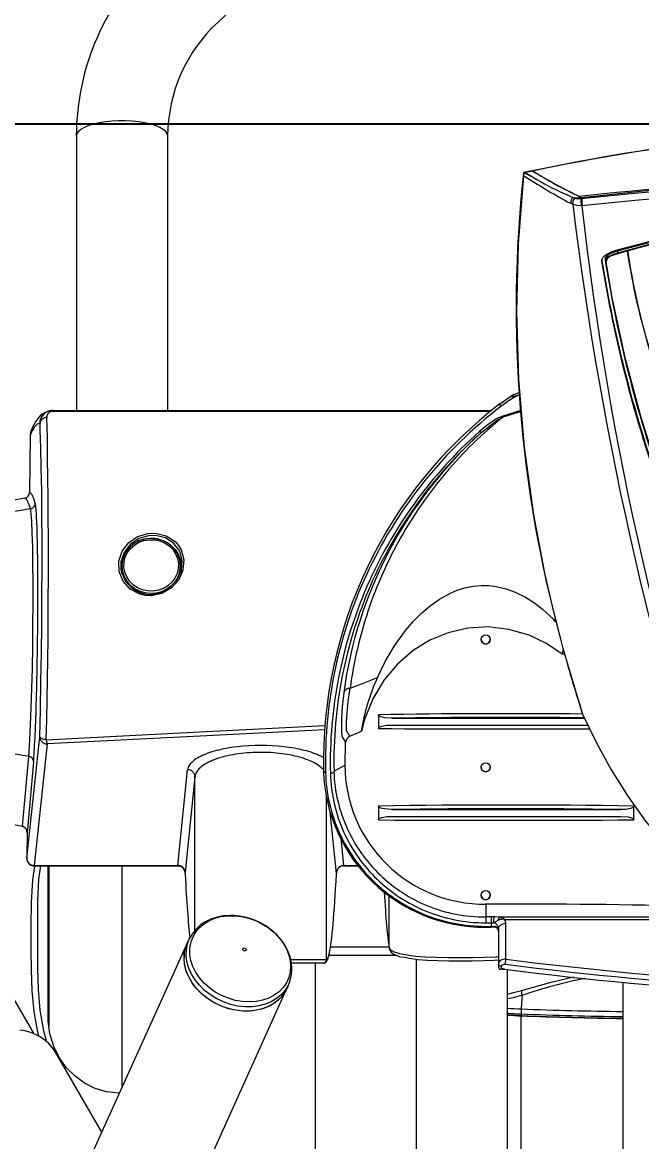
# Model space of a CAD drawing. Extents: x -32840 to 422982, y 280745 to 888746.
# Drawn here: x 82599.7 to 82811.5, y 817462.6 to 817845.4 of the extents above; entities that cross this region are included whole.
import ezdxf

# ---------------------------------------------------------------- set-up
doc = ezdxf.new("R2010")
doc.units = 0
doc.header["$LTSCALE"] = 1000
doc.header["$PDMODE"] = 3
doc.linetypes.add('HIDDEN', pattern=[0.375, 0.25, -0.125])
doc.linetypes.add('PHANTOM', pattern=[0.5, 0.25, -0.05, 0.05, -0.05, 0.05, -0.05])
doc.layers.get('Defpoints').update_dxf_attribs({"linetype": 'HIDDEN'})
doc.layers.add('a-dim', color=3, linetype='Continuous')
doc.layers.add('A-FUR', color=33, linetype='Continuous', plot=False, transparency=0.5)
doc.styles.add('ROMANS', font='romans.shx', dxfattribs={"width": 0.8})
doc.dimstyles.new('dim-1', dxfattribs={"dimscale": 100, "dimtxt": 2.25, "dimasz": 1, "dimexe": 1, "dimexo": 1, "dimgap": 0.5, "dimtad": 1, "dimdec": 0, "dimzin": 3, "dimdsep": 46, "dimtxsty": 'ROMANS', "dimblk": 'ARCHTICK', "dimcen": 0.0625, "dimdle": 1, "dimclrd": 256, "dimclre": 256, "dimclrt": 6, "dimadec": 0, "dimazin": 0, "dimtfac": 1, "dimtdec": 0, "dimtix": 1, "dimtmove": 1, "dimatfit": 3, "dimfxl": 1, "dimfrac": 2, "dimtolj": 1, "dimtzin": 3, "dimarcsym": 0})

# ---------------------------------------------------------------- blocks, each defined once
blk = doc.blocks.new('_ArchTick')
at = {"color": 0, "linetype": 'ByBlock', "const_width": 0.15}
blk.add_lwpolyline([(-0.5, -0.5), (0.5, 0.5)], dxfattribs=at)
blk = doc.blocks.new('*D1335')
at = {"layer": 'a-dim', "lineweight": -2, "transparency": 16777216}
for p, q in [((78777.89, 818187.94, 0), (78777.89, 817710.76, 0)), ((87577.89, 818187.94, 0), (87577.89, 817710.76, 0)), ((78677.89, 817810.76, 0), (87677.89, 817810.76, 0))]:
    blk.add_line(p, q, dxfattribs=at)
at = {"layer": 'Defpoints', "color": 0, "transparency": 16777216}
for p in [(78777.89, 818287.94, 0), (87577.89, 818287.94, 0), (87577.89, 817810.76, 0)]:
    blk.add_point(p, dxfattribs=at)
at = {"layer": 'a-dim', "lineweight": -2, "transparency": 16777216, "xscale": 100, "yscale": 100, "zscale": 100, "rotation": 180}
blk.add_blockref('_ArchTick', (78777.89, 817810.76, 0), dxfattribs=at)
at = {"layer": 'a-dim', "lineweight": -2, "transparency": 16777216, "xscale": 100, "yscale": 100, "zscale": 100}
blk.add_blockref('_ArchTick', (87577.89, 817810.76, 0), dxfattribs=at)
at = {"layer": 'a-dim', "color": 6, "transparency": 16777216, "insert": (83177.89, 817973.26, 0), "char_height": 225, "attachment_point": 5, "style": 'ROMANS'}
blk.add_mtext('\\A1;8800', dxfattribs=at)
blk = doc.blocks.new('REC-GYM-02A')
at = {"linetype": 'Continuous', "lineweight": 15}
for p, q in [((272.158, -916.39), (272.158, -923.287)), ((267.957, -923.022), (267.957, -918.799)), ((273.892, -919.966), (272.55, -922.94)), ((269.533, -920.319), (269.533, -923.197)), ((270.783, -923.336), (270.783, -920.319)), ((273.917, -923.558), (275.26, -920.583)), ((275.084, -920.972), (275.718, -922.065)), ((275.808, -924.618), (275.808, -922.423)), ((276.009, -922.317), (277.124, -924.241)), ((275.818, -922.537), (275.818, -924.618)), ((272.513, -923.034), (272.517, -923.022)), ((272.539, -922.965), (272.517, -923.022)), ((275.808, -922.997), (275.818, -922.996)), ((269.657, -923.277), (269.657, -923.241)), ((269.657, -923.757), (269.657, -923.277)), ((272.058, -923.287), (272.058, -923.287)), ((271.053, -923.391), (271.976, -923.391)), ((273.877, -923.636), (273.905, -923.581)), ((273.881, -923.629), (273.877, -923.636)), ((269.832, -923.778), (269.757, -923.778)), ((269.757, -923.778), (269.757, -923.778)), ((271.873, -924.5), (271.873, -924.503)), ((271.873, -924.503), (271.873, -924.511)), ((271.873, -924.503), (271.873, -924.503)), ((271.873, -924.511), (271.873, -924.511)), ((273.944, -924.503), (273.944, -924.5)), ((273.944, -924.518), (273.944, -924.503)), ((273.944, -924.503), (273.944, -924.503)), ((273.944, -924.518), (273.944, -924.518)), ((271.775, -924.618), (271.574, -924.618)), ((274.044, -924.617), (274.043, -924.617)), ((276.01, -924.618), (274.044, -924.618)), ((276.106, -925.067), (276.11, -924.721)), ((276.11, -924.721), (276.11, -924.721)), ((276.106, -925.067), (276.106, -925.067)), ((267.803, -925.245), (267.803, -925.436)), ((271.116, -925.294), (267.984, -925.294)), ((271.297, -925.436), (271.297, -925.245)), ((271.116, -925.387), (267.984, -925.387)), ((271.756, -925.995), (271.748, -926.305)), ((271.689, -926.39), (271.532, -926.458)), ((271.116, -926.543), (268.434, -926.544)), ((271.297, -926.685), (271.297, -926.495)), ((271.116, -926.637), (268.479, -926.637)), ((268.505, -926.691), (268.502, -926.683)), ((268.785, -927.515), (268.756, -927.524)), ((268.785, -927.515), (268.769, -927.574)), ((268.899, -927.987), (268.875, -927.993)), ((274.01, -928.709), (274.01, -928.72)), ((274.806, -928.72), (274.806, -928.709)), ((276.065, -930.507), (276.071, -929.727)), ((276.071, -929.727), (276.071, -929.727)), ((276.065, -930.507), (276.065, -930.507)), ((275.753, -930.848), (269.746, -930.848)), ((274.181, -930.848), (274.181, -934.607)), ((275.431, -934.607), (275.431, -930.848)), ((275.753, -930.848), (275.752, -930.848)), ((269.376, -931.062), (269.362, -931.066)), ((269.447, -931.066), (269.372, -931.094)), ((268.028, -933.033), (268.028, -933.003)), ((268.197, -932.926), (268.197, -932.896)), ((268.715, -933.798), (268.642, -933.768)), ((269.187, -934.126), (269.158, -934.11)), ((273.498, -936.159), (269.723, -939.728))]:
    blk.add_line(p, q, dxfattribs=at)
at = {"linetype": 'PHANTOM', "lineweight": 0}
for p, q in [((269.35, -922.564), (269.35, -919.002)), ((274.808, -924.618), (274.808, -921.582)), ((269.347, -922.66), (269.348, -922.59)), ((275.808, -922.987), (275.818, -922.987)), ((269.616, -923.206), (269.616, -923.241)), ((275.808, -923.157), (275.818, -923.157)), ((275.818, -923.228), (275.808, -923.228)), ((269.557, -923.34), (269.557, -923.827)), ((272.008, -923.337), (272.008, -925.569)), ((272.008, -923.337), (272.008, -923.337)), ((271.153, -923.5), (271.153, -924.213)), ((271.954, -923.509), (271.154, -923.509)), ((269.723, -923.839), (269.66, -923.874)), ((269.757, -923.838), (269.757, -923.789)), ((269.832, -923.789), (269.757, -923.789)), ((269.832, -923.838), (269.757, -923.838)), ((273.809, -923.733), (273.809, -925.837)), ((269.573, -923.884), (266.087, -923.885)), ((266.087, -923.915), (269.635, -923.915)), ((269.635, -923.915), (269.706, -923.917)), ((269.757, -923.917), (269.832, -923.917)), ((269.832, -924.093), (269.832, -923.917)), ((271.873, -924.503), (271.873, -924.511)), ((271.873, -924.511), (271.959, -925.352)), ((273.809, -925.837), (273.942, -924.526)), ((273.944, -924.518), (273.944, -924.503)), ((271.775, -924.621), (271.576, -924.621)), ((271.775, -924.618), (271.775, -924.621)), ((271.812, -924.991), (271.775, -924.621)), ((274.042, -924.621), (273.909, -925.932)), ((276.01, -924.621), (274.042, -924.621)), ((275.832, -926.285), (276.01, -924.621)), ((276.11, -924.721), (275.932, -926.381)), ((276.01, -924.618), (276.01, -924.621)), ((276.106, -925.067), (276.11, -924.721)), ((276.017, -926.041), (276.106, -925.067)), ((276.17, -925.16), (276.083, -926.115)), ((276.809, -925.282), (276.17, -925.16)), ((271.756, -925.995), (271.906, -925.911)), ((276.083, -926.115), (276.724, -926.219)), ((276.06, -929.503), (276.704, -929.39)), ((276.065, -930.507), (276.071, -929.727)), ((275.928, -930.67), (275.933, -930.67)), ((269.591, -930.761), (269.349, -930.833)), ((269.35, -930.846), (269.596, -930.772)), ((268.518, -933.743), (268.518, -933.757)), ((268.642, -933.764), (268.642, -933.768))]:
    blk.add_line(p, q, dxfattribs=at)
at = {"linetype": 'Continuous', "lineweight": 15, "flags": 128}
for points in [[(274.844, -921.504), (275.021, -921.523), (275.174, -921.57), (275.318, -921.642), (275.45, -921.738), (275.565, -921.853), (275.666, -921.993), (275.742, -922.146), (275.794, -922.316), (275.817, -922.491), (275.818, -922.537)], [(272.539, -922.965), (272.568, -922.905), (272.613, -922.837), (272.67, -922.778), (272.738, -922.727), (272.815, -922.686), (272.899, -922.655), (272.99, -922.636), (273.086, -922.628), (273.184, -922.631), (273.283, -922.646), (273.381, -922.672), (273.476, -922.709), (273.567, -922.756), (273.652, -922.812), (273.729, -922.876), (273.796, -922.948), (273.853, -923.025), (273.899, -923.106), (273.932, -923.189), (273.952, -923.274), (273.959, -923.358)], [(272.539, -922.965), (272.556, -922.928), (272.597, -922.858), (272.651, -922.796), (272.715, -922.742), (272.789, -922.698), (272.871, -922.664), (272.961, -922.641), (273.055, -922.629), (273.152, -922.629), (273.251, -922.64), (273.35, -922.662), (273.446, -922.696), (273.539, -922.74), (273.625, -922.793), (273.705, -922.855), (273.776, -922.924), (273.836, -922.999), (273.886, -923.079), (273.923, -923.162), (273.947, -923.247), (273.958, -923.332), (273.956, -923.415), (273.94, -923.495), (273.911, -923.57), (273.905, -923.581)], [(272.514, -923.035), (272.507, -923.052), (272.489, -923.129), (272.483, -923.209), (272.489, -923.29), (272.507, -923.372), (272.537, -923.452), (272.578, -923.531), (272.629, -923.605), (272.691, -923.675), (272.761, -923.738), (272.838, -923.794), (272.922, -923.842), (273.011, -923.881), (273.103, -923.911), (273.197, -923.93), (273.273, -923.938)], [(269.574, -923.202), (269.573, -923.2), (269.573, -923.199), (269.573, -923.198), (269.573, -923.197), (269.573, -923.197)], [(269.657, -923.326), (269.717, -923.322), (269.861, -923.316), (270.018, -923.312), (270.174, -923.312), (270.334, -923.313), (270.484, -923.317), (270.63, -923.323), (270.759, -923.333), (270.874, -923.347), (270.967, -923.366), (270.97, -923.367)], [(271.151, -923.49), (271.143, -923.465), (271.125, -923.437), (271.097, -923.414), (271.058, -923.393), (271.004, -923.374), (270.985, -923.369)], [(272.057, -923.287), (272.033, -923.292), (272.015, -923.304), (272.004, -923.318), (271.993, -923.337), (271.98, -923.373), (271.969, -923.419), (271.969, -923.421)], [(272.058, -923.287), (272.069, -923.287), (272.093, -923.287), (272.131, -923.287), (272.182, -923.287), (272.244, -923.287), (272.318, -923.287), (272.401, -923.287), (272.489, -923.287)], [(273.273, -923.938), (273.325, -923.939), (273.417, -923.933), (273.506, -923.916), (273.59, -923.888), (273.668, -923.851), (273.737, -923.803), (273.798, -923.748), (273.848, -923.684), (273.88, -923.628)], [(275.808, -923.693), (275.817, -923.625), (275.818, -923.579)], [(275.808, -923.746), (275.811, -923.731), (275.818, -923.612)], [(269.694, -923.777), (269.698, -923.778), (269.701, -923.782), (269.703, -923.788), (269.703, -923.789), (269.703, -923.79)], [(275.818, -923.976), (275.809, -924.009), (275.808, -924.011)], [(268.502, -926.683), (268.316, -926.302), (268.114, -925.93), (267.889, -925.57), (267.644, -925.229), (267.378, -924.91), (267.087, -924.615), (266.771, -924.345), (266.434, -924.108)], [(274.024, -924.616), (273.994, -924.605), (273.967, -924.583), (273.961, -924.571)], [(274.046, -924.618), (274.041, -924.618), (274.024, -924.616)], [(274.043, -924.618), (274.042, -924.62), (274.042, -924.621)], [(267.984, -925.294), (267.884, -925.286), (267.855, -925.28), (267.836, -925.274), (267.817, -925.264), (267.81, -925.259), (267.804, -925.252), (267.803, -925.247), (267.803, -925.245)], [(271.297, -925.245), (271.296, -925.251), (271.293, -925.256), (271.284, -925.264), (271.251, -925.278), (271.184, -925.291), (271.116, -925.294)], [(267.803, -925.436), (267.804, -925.43), (267.808, -925.425), (267.817, -925.417), (267.85, -925.403), (267.916, -925.39), (267.984, -925.387)], [(271.116, -925.387), (271.216, -925.395), (271.245, -925.401), (271.264, -925.407), (271.284, -925.417), (271.291, -925.422), (271.296, -925.429), (271.297, -925.434), (271.297, -925.436)], [(268.785, -927.515), (269, -927.66), (269.235, -927.772), (269.513, -927.853), (269.8, -927.886), (270.076, -927.869), (270.344, -927.807), (270.595, -927.704), (270.826, -927.563), (271.039, -927.378), (271.221, -927.162), (271.376, -926.902), (271.489, -926.62), (271.532, -926.458)], [(271.297, -926.495), (271.296, -926.5), (271.293, -926.506), (271.284, -926.514), (271.251, -926.528), (271.184, -926.54), (271.116, -926.543)], [(271.116, -926.637), (271.216, -926.644), (271.245, -926.651), (271.264, -926.657), (271.284, -926.666), (271.291, -926.672), (271.296, -926.679), (271.297, -926.684), (271.297, -926.685)], [(271.684, -927.047), (271.539, -927.105), (271.311, -927.194)], [(271.311, -927.194), (271.206, -927.411), (271.079, -927.627), (270.927, -927.838), (270.823, -927.96), (270.705, -928.079), (270.593, -928.176), (270.465, -928.266), (270.32, -928.346), (270.221, -928.388), (270.116, -928.421), (270.003, -928.443), (269.888, -928.454), (269.787, -928.452), (269.689, -928.441), (269.552, -928.409), (269.427, -928.364), (269.289, -928.295), (269.165, -928.217), (269.054, -928.131), (268.899, -927.987)], [(268.865, -927.951), (268.871, -927.958), (268.899, -927.987)], [(274.405, -928.332), (274.268, -928.361), (274.142, -928.435), (274.049, -928.54), (273.995, -928.663), (273.983, -928.794), (274.017, -928.922), (274.096, -929.03), (274.211, -929.105), (274.348, -929.137), (274.443, -929.135), (274.579, -929.095), (274.695, -929.016), (274.779, -928.907), (274.821, -928.778), (274.816, -928.643), (274.765, -928.518), (274.674, -928.417), (274.552, -928.352), (274.479, -928.336), (274.405, -928.332)], [(274.807, -928.609), (274.819, -928.673), (274.819, -928.745), (274.805, -928.815), (274.778, -928.882), (274.738, -928.944), (274.686, -928.997), (274.626, -929.04), (274.557, -929.072), (274.484, -929.092), (274.408, -929.099), (274.333, -929.092), (274.259, -929.072), (274.191, -929.04), (274.13, -928.997), (274.079, -928.944), (274.039, -928.882), (274.012, -928.815), (273.998, -928.745), (273.998, -928.673), (274.009, -928.609)], [(267.328, -933.179), (267.752, -933.069), (267.997, -933), (268.082, -932.975), (268.133, -932.954), (268.165, -932.926), (268.182, -932.891), (268.182, -932.848), (268.175, -932.804), (268.104, -932.393), (267.928, -931.573), (267.707, -930.756), (267.53, -930.193)], [(276.136, -929.649), (276.235, -929.632), (276.629, -929.562), (276.779, -929.535)], [(275.753, -930.848), (275.804, -930.843), (275.851, -930.827), (275.892, -930.804), (275.927, -930.775), (275.96, -930.739), (275.992, -930.693), (276.027, -930.629), (276.051, -930.573)], [(276.049, -930.572), (276.06, -930.545), (276.065, -930.507)], [(269.447, -931.066), (269.464, -931.058), (269.474, -931.052), (269.478, -931.049), (269.481, -931.046), (269.482, -931.044), (269.482, -931.043), (269.481, -931.042), (269.479, -931.041), (269.474, -931.04), (269.455, -931.041), (269.376, -931.062)], [(269.638, -930.939), (269.494, -931.039), (269.447, -931.066)], [(262.659, -933.725), (263.353, -933.714), (264.047, -933.68), (264.734, -933.624), (265.418, -933.544), (266.083, -933.444), (266.739, -933.321), (267.391, -933.173), (268.028, -933.003)], [(268.028, -933.033), (267.391, -933.203), (266.738, -933.35), (266.075, -933.475), (265.4, -933.576), (264.726, -933.654), (264.046, -933.71), (263.353, -933.743), (262.659, -933.755)], [(268.028, -933.003), (268.095, -932.98), (268.162, -932.946), (268.183, -932.927), (268.196, -932.904), (268.196, -932.891)], [(268.196, -932.926), (268.194, -932.94), (268.179, -932.961), (268.137, -932.991), (268.028, -933.033)], [(268.049, -933.037), (268.119, -933.013), (268.2, -932.971), (268.231, -932.942), (268.245, -932.912), (268.246, -932.89)], [(262.658, -933.762), (263.354, -933.75), (264.05, -933.716), (264.739, -933.66), (265.425, -933.58), (266.094, -933.479), (266.754, -933.356), (267.409, -933.208), (268.049, -933.037)], [(268.642, -933.768), (268.584, -933.756), (268.518, -933.757)], [(269.291, -934.103), (269.215, -934.06), (269.13, -934.01)], [(269.202, -934.126), (269.248, -934.117), (269.311, -934.103)], [(269.31, -934.104), (269.299, -934.106), (269.291, -934.103)], [(269.311, -934.102), (269.311, -934.103), (269.31, -934.104)], [(269.312, -934.058), (269.315, -934.08), (269.311, -934.102)], [(269.202, -934.126), (269.197, -934.128), (269.187, -934.126)]]:
    blk.add_lwpolyline(points, dxfattribs=at)
at = {"linetype": 'PHANTOM', "lineweight": 0, "flags": 128}
for points in [[(275.924, -924.618), (275.948, -924.439), (275.964, -924.13), (275.965, -923.813), (275.964, -923.489), (275.963, -923.21), (275.955, -922.927), (275.93, -922.643), (275.883, -922.361), (275.84, -922.213)], [(275.941, -922.277), (275.959, -922.339), (276.01, -922.622), (276.037, -922.908), (276.047, -923.192), (276.049, -923.473), (276.05, -923.797), (276.047, -924.116), (276.029, -924.427), (276.002, -924.612)], [(269.348, -922.59), (269.348, -922.585), (269.347, -922.58), (269.347, -922.576), (269.346, -922.572), (269.345, -922.57), (269.343, -922.568), (269.342, -922.567), (269.341, -922.567)], [(273.267, -923.935), (273.171, -923.924), (273.075, -923.901), (272.982, -923.868), (272.892, -923.825), (272.809, -923.772), (272.732, -923.711), (272.665, -923.643), (272.608, -923.569), (272.562, -923.491), (272.528, -923.409), (272.508, -923.327), (272.5, -923.245), (272.506, -923.165), (272.525, -923.088), (272.558, -923.017), (272.602, -922.951), (272.658, -922.894), (272.725, -922.845), (272.8, -922.806), (272.883, -922.777), (272.972, -922.76), (273.065, -922.754), (273.161, -922.759), (273.257, -922.776), (273.352, -922.804), (273.444, -922.842), (273.531, -922.89), (273.611, -922.947), (273.683, -923.012), (273.745, -923.083), (273.797, -923.159), (273.837, -923.239), (273.864, -923.321), (273.878, -923.404), (273.879, -923.485), (273.866, -923.563), (273.84, -923.638), (273.802, -923.706), (273.751, -923.768), (273.69, -923.821), (273.619, -923.865), (273.539, -923.899), (273.453, -923.922), (273.362, -923.934), (273.267, -923.935)], [(272.517, -923.022), (272.534, -922.985), (272.575, -922.916), (272.628, -922.854), (272.692, -922.801), (272.766, -922.756), (272.848, -922.723), (272.937, -922.7), (273.03, -922.688), (273.127, -922.687), (273.226, -922.699), (273.324, -922.721), (273.42, -922.755), (273.512, -922.798), (273.598, -922.851), (273.677, -922.913), (273.748, -922.982), (273.808, -923.056), (273.857, -923.136), (273.894, -923.219), (273.919, -923.303), (273.93, -923.387), (273.927, -923.47), (273.911, -923.55), (273.883, -923.625), (273.881, -923.629)], [(269.342, -922.913), (268.938, -923.027), (268.632, -923.096)], [(269.334, -922.845), (269.457, -922.812), (269.533, -922.796)], [(269.533, -922.863), (269.451, -922.882), (269.342, -922.913)], [(269.557, -923.34), (269.581, -923.339), (269.611, -923.332), (269.636, -923.318), (269.652, -923.299), (269.657, -923.277)], [(269.616, -923.241), (269.613, -923.252), (269.605, -923.261), (269.593, -923.268), (269.578, -923.27), (269.566, -923.27)], [(269.616, -923.241), (269.624, -923.243), (269.632, -923.246), (269.639, -923.249), (269.645, -923.254), (269.65, -923.259), (269.654, -923.264), (269.656, -923.27), (269.657, -923.277)], [(271.153, -923.5), (271.133, -923.468), (271.085, -923.439), (271.012, -923.416), (270.912, -923.397), (270.794, -923.383), (270.655, -923.373), (270.506, -923.367), (270.343, -923.363), (270.179, -923.361), (270.01, -923.362), (269.85, -923.365), (269.694, -923.372), (269.657, -923.374)], [(272.498, -923.337), (272.467, -923.337), (272.371, -923.337), (272.283, -923.337), (272.205, -923.337), (272.139, -923.337), (272.086, -923.337), (272.045, -923.337), (272.019, -923.337), (272.008, -923.337)], [(273.135, -923.493), (273.126, -923.491), (273.117, -923.486), (273.111, -923.479), (273.108, -923.471), (273.109, -923.464), (273.113, -923.457), (273.121, -923.453), (273.13, -923.452), (273.139, -923.454), (273.147, -923.459), (273.153, -923.466), (273.156, -923.474), (273.156, -923.482), (273.151, -923.488), (273.144, -923.492), (273.135, -923.493)], [(269.557, -923.827), (269.577, -923.825), (269.595, -923.821), (269.613, -923.815), (269.628, -923.806), (269.64, -923.796), (269.65, -923.784), (269.655, -923.771), (269.657, -923.757)], [(269.706, -923.917), (269.711, -923.915), (269.716, -923.909), (269.72, -923.9), (269.723, -923.89), (269.725, -923.877), (269.726, -923.864), (269.725, -923.851), (269.723, -923.839)], [(269.757, -923.917), (269.757, -923.915), (269.757, -923.909), (269.757, -923.9), (269.757, -923.889), (269.757, -923.876), (269.757, -923.863), (269.757, -923.85), (269.757, -923.838)], [(269.832, -923.917), (269.832, -923.915), (269.832, -923.909), (269.832, -923.9), (269.832, -923.889), (269.832, -923.876), (269.832, -923.863), (269.832, -923.85), (269.832, -923.838)], [(269.66, -923.874), (269.659, -923.882), (269.657, -923.889), (269.654, -923.896), (269.651, -923.902), (269.647, -923.907), (269.643, -923.911), (269.639, -923.914), (269.635, -923.915)], [(274.024, -924.616), (274.023, -924.616), (274.023, -924.619)], [(276.171, -925.156), (276.171, -925.157), (276.17, -925.16)], [(271.906, -925.911), (271.907, -925.905), (271.91, -925.9), (271.914, -925.895), (271.921, -925.891), (271.928, -925.887), (271.937, -925.884), (271.946, -925.882), (271.956, -925.882)], [(272.047, -925.911), (272.046, -925.908), (272.045, -925.905), (272.043, -925.902), (272.04, -925.9), (272.036, -925.898), (272.031, -925.897), (272.027, -925.896), (272.022, -925.896)], [(276.083, -926.115), (276.078, -926.183), (276.067, -926.344), (276.057, -926.544), (276.048, -926.779), (276.04, -927.042), (276.033, -927.324), (276.028, -927.618), (276.025, -927.916), (276.023, -928.209), (276.023, -928.488), (276.025, -928.747), (276.029, -928.977), (276.035, -929.173), (276.042, -929.327), (276.05, -929.438), (276.055, -929.477), (276.06, -929.503)], [(272.034, -926.476), (273.645, -926.397), (275.832, -926.285)], [(271.773, -926.983), (271.794, -926.793), (271.804, -926.634), (271.806, -926.511), (271.804, -926.444), (271.799, -926.399), (271.796, -926.385), (271.794, -926.38), (271.793, -926.378), (271.793, -926.377), (271.793, -926.376), (271.792, -926.376), (271.792, -926.375), (271.79, -926.372), (271.782, -926.36), (271.748, -926.305)], [(275.843, -926.343), (273.657, -926.456), (272.028, -926.537)], [(275.843, -926.343), (275.861, -926.344), (275.877, -926.347), (275.892, -926.351), (275.905, -926.356), (275.916, -926.362), (275.924, -926.368), (275.929, -926.374), (275.932, -926.381)], [(275.932, -926.381), (275.923, -926.753), (275.916, -927.138), (275.91, -927.53), (275.906, -927.923), (275.903, -928.316), (275.901, -928.699), (275.901, -929.069), (275.903, -929.422), (275.906, -929.753), (275.911, -930.059), (275.917, -930.336), (275.925, -930.579), (275.928, -930.67)], [(271.735, -926.46), (271.735, -926.46), (271.735, -926.46), (271.735, -926.46), (271.735, -926.46), (271.735, -926.461), (271.735, -926.464), (271.736, -926.469), (271.737, -926.484), (271.737, -926.528), (271.735, -926.593), (271.727, -926.712), (271.711, -926.864), (271.684, -927.047)], [(268.502, -926.683), (268.774, -927.59), (268.998, -928.502), (269.174, -929.42), (269.301, -930.344), (269.379, -931.271), (269.407, -932.2), (269.385, -933.129), (269.312, -934.058)], [(274.408, -928.312), (274.414, -928.312), (274.49, -928.316), (274.564, -928.334), (274.694, -928.403), (274.79, -928.511), (274.844, -928.644), (274.849, -928.788), (274.805, -928.925), (274.716, -929.042), (274.593, -929.125), (274.448, -929.167), (274.348, -929.17), (274.203, -929.134), (274.081, -929.054), (274.034, -929), (273.997, -928.939), (273.961, -928.803), (273.974, -928.663), (274.031, -928.532), (274.13, -928.42), (274.263, -928.342), (274.408, -928.312)], [(274.01, -928.72), (274.011, -928.693), (274.024, -928.623), (274.05, -928.556), (274.09, -928.495), (274.141, -928.442), (274.201, -928.399), (274.269, -928.368), (274.342, -928.349), (274.418, -928.344), (274.493, -928.352), (274.565, -928.374), (274.631, -928.408), (274.69, -928.454), (274.738, -928.509), (274.774, -928.572), (274.797, -928.64), (274.806, -928.711), (274.806, -928.72)], [(274.435, -929.08), (274.362, -929.078), (274.291, -929.063), (274.224, -929.035), (274.164, -928.995), (274.114, -928.945), (274.075, -928.886), (274.048, -928.822), (274.036, -928.754), (274.038, -928.684), (274.054, -928.617), (274.084, -928.554), (274.126, -928.497), (274.179, -928.45), (274.241, -928.413), (274.309, -928.388), (274.382, -928.376), (274.455, -928.378), (274.526, -928.393), (274.593, -928.421), (274.653, -928.461), (274.703, -928.512), (274.742, -928.57), (274.768, -928.635), (274.781, -928.703), (274.779, -928.772), (274.763, -928.84), (274.733, -928.903), (274.691, -928.959), (274.637, -929.007), (274.576, -929.044), (274.507, -929.069), (274.435, -929.08)], [(276.06, -929.503), (276.065, -929.52), (276.085, -929.579), (276.111, -929.627), (276.136, -929.649)], [(269.884, -930.551), (269.691, -930.704), (269.591, -930.761)], [(269.596, -930.772), (269.655, -930.748), (269.71, -930.717), (269.817, -930.642), (269.917, -930.56)], [(269.884, -930.551), (269.887, -930.55), (269.89, -930.549), (269.894, -930.549), (269.898, -930.55), (269.902, -930.551), (269.907, -930.553), (269.912, -930.556), (269.917, -930.56)], [(275.752, -930.848), (274.064, -930.848), (272.375, -930.848), (270.682, -930.848), (269.746, -930.848)], [(269.765, -930.832), (270.545, -930.833), (271.851, -930.833), (273.155, -930.834), (275.76, -930.835)], [(275.76, -930.835), (275.759, -930.838), (275.758, -930.84), (275.757, -930.843), (275.756, -930.845), (275.755, -930.846), (275.754, -930.847), (275.753, -930.848), (275.752, -930.848)], [(269.376, -931.062), (269.483, -931.002), (269.623, -930.904)], [(269.638, -930.939), (269.64, -930.937), (269.64, -930.933), (269.64, -930.929), (269.638, -930.924), (269.635, -930.919), (269.632, -930.913), (269.628, -930.908), (269.623, -930.904)], [(268.508, -933.649), (268.511, -933.649), (268.515, -933.649)], [(268.515, -933.649), (268.583, -933.652), (268.641, -933.672)], [(268.518, -933.743), (268.522, -933.743), (268.526, -933.743)], [(268.526, -933.743), (268.573, -933.742), (268.614, -933.753)], [(268.614, -933.753), (268.628, -933.758), (268.642, -933.764)], [(268.641, -933.672), (268.653, -933.678), (268.665, -933.684)], [(268.642, -933.764), (268.679, -933.781), (268.715, -933.798)], [(269.13, -934.01), (269.228, -934.06), (269.311, -934.102)], [(269.187, -934.126), (269.239, -934.115), (269.291, -934.103)], [(269.312, -934.058), (269.293, -934.048), (269.273, -934.037)], [(274.181, -934.607), (274.188, -934.637), (274.209, -934.667), (274.243, -934.695), (274.289, -934.722), (274.348, -934.746), (274.416, -934.766), (274.493, -934.783), (274.578, -934.797), (274.667, -934.806), (274.759, -934.81), (274.853, -934.81), (274.945, -934.806), (275.034, -934.797), (275.118, -934.783), (275.196, -934.766), (275.264, -934.746), (275.322, -934.722), (275.369, -934.695), (275.403, -934.667), (275.424, -934.637), (275.431, -934.607)]]:
    blk.add_lwpolyline(points, dxfattribs=at)
at = {"linetype": 'Continuous', "lineweight": 15}
for centre in [(269.832, -924.216), (269.832, -925.965), (269.832, -927.715)]:
    blk.add_circle(centre, 0.0625, dxfattribs=at)
for centre, radius, start, end in [((276.257, -921.737), 0.633, 211.2823, 265.3561), ((267.399, -972.152), 49.626, 87.7461, 89.3563), ((267.409, -971.566), 49.037, 87.7415, 89.36), ((269.182, -926.776), 4.212, 85.2036, 87.835), ((269.171, -927.192), 4.631, 85.5062, 87.7825), ((262.662, -978.183), 55.414, 82.8351, 97.1749), ((262.662, -978.163), 55.394, 82.8351, 97.1749), ((267.399, -972.215), 49.594, 87.7482, 89.3558), ((269.174, -927.143), 4.487, 85.399, 87.7903), ((269.635, -922.802), 0.4, 261.0478, 268.9665), ((269.643, -923.289), 0.0873, 97.0239, 108.3317), ((269.611, -923.251), 0.0546, 63.7976, 64.9313), ((269.613, -923.24), 0.0445, 359.536, 58.1594), ((273.484, -923.362), 0.475, 332.5183, 0.4667), ((269.721, -923.717), 0.0655, 186.4477, 251.9162), ((269.848, -925.982), 2.204, 1.8574, 90.4017), ((269.85, -926.001), 1.908, 0.1932, 90.5381), ((269.832, -924.218), 0.0622, 359.3665, 180.084), ((271.771, -924.516), 0.102, 274.9452, 2.8614), ((271.923, -924.503), 0.05, 176.9993, 180), ((273.894, -924.503), 0.05, 0, 3.0007), ((274.04, -924.518), 0.0969, 179.7759, 213.4093), ((276.009, -924.718), 0.101, 358.1971, 85.927), ((276.193, -925.072), 0.0877, 177.0731, 253.9428), ((265.895, -926.053), 6.155, 307.4561, 1.3232), ((269.832, -925.968), 0.0622, 359.3665, 180.084), ((271.65, -926.3), 0.0978, 293.5159, 357.0411), ((268.787, -926.031), 2.78, 335.2556, 351.1509), ((252.752, -931.911), 16.594, 15.1737, 18.3117), ((269.832, -927.717), 0.0622, 359.3665, 180.084), ((252.301, -932.246), 17.114, 353.828, 15.3311), ((274.419, -928.721), 0.39, 1.8463, 97.6185), ((274.371, -928.709), 0.361, 147.2502, 179.8973), ((274.396, -928.709), 0.389, 181.6623, 276.023), ((274.422, -928.709), 0.387, 272.1535, 358.3516), ((276.15, -929.727), 0.0795, 100.0387, 179.8092), ((250.981, -935.646), 17.434, 9.0904, 19.9718), ((250.997, -935.649), 17.469, 9.0886, 19.9695), ((250.995, -935.679), 17.47, 9.0889, 19.969), ((258.297, -934.472), 9.702, 8.4924, 25.1017), ((258.285, -934.484), 9.72, 8.6109, 25.0494), ((275.753, -930.673), 0.175, 269.6467, 0.949), ((262.663, -882.158), 51.931, 270.4358, 276.4759), ((262.802, -880.917), 53.172, 270.2764, 276.2127), ((268.536, -933.807), 0.0319, 68.73, 97.6307), ((266.095, -939.023), 5.79, 58.0536, 64.9654), ((266.158, -938.918), 5.67, 57.7133, 65.035), ((267.317, -937.043), 3.534, 59.1348, 66.685), ((263.324, -906.353), 28.387, 276.6528, 281.931), ((272.046, -934.591), 2.137, 312.7903, 359.5581), ((272.046, -934.591), 3.387, 313.0161, 359.7254)]:
    blk.add_arc(centre, radius, start, end, dxfattribs=at)
at = {"linetype": 'PHANTOM', "lineweight": 0}
for centre, radius, start, end in [((267.399, -972.172), 49.62, 87.7482, 89.3561), ((269.174, -927.087), 4.501, 85.4219, 87.7922), ((264.951, -922.456), 4.4, 354.933, 357.3468), ((262.662, -978.253), 55.415, 82.8432, 97.1668), ((262.662, -978.254), 55.346, 82.8432, 97.1668), ((267.071, -916.148), 7.069, 281.4063, 288.676), ((269.143, -922.904), 0.2, 357.5265, 17.2942), ((269.659, -922.522), 0.686, 262.801, 266.3128), ((269.2, -923.26), 0.366, 347.4212, 358.5167), ((272.058, -923.337), 0.05, 90.7872, 180.0223), ((272.058, -923.337), 0.05, 90.7435, 180.0205), ((255.434, -923.787), 14.323, 359.9953, 0.0364), ((255.509, -923.787), 14.323, 359.9953, 0.0364), ((269.6, -923.736), 0.15, 259.6565, 293.8777), ((269.656, -923.798), 0.12, 225.9399, 256.6585), ((269.849, -925.979), 2.061, 1.8763, 90.4617), ((225.084, -938.585), 43.713, 6.4841, 19.3818), ((222.423, -939.288), 46.558, 6.9282, 19.0289), ((274.039, -924.522), 0.0977, 182.2076, 260.4632), ((274.049, -924.517), 0.105, 211.4428, 255.8346), ((265.89, -926.05), 6.018, 311.5794, 1.3204), ((273.907, -925.832), 0.0991, 182.6402, 270.9426), ((276.094, -926.038), 0.0774, 182.3914, 262.0899), ((275.625, -926.356), 0.219, 3.5358, 18.8603), ((275.833, -926.384), 0.0991, 1.9824, 90.9254), ((268.621, -928.424), 3.681, 32.2487, 33.546), ((375.156, -928.771), 99.342, 178.59941, 181.14347), ((265.985, -926.279), 5.753, 308.8141, 352.329), ((265.99, -926.203), 5.837, 311.8481, 352.318), ((271.689, -926.958), 0.0895, 266.5251, 343.2446), ((276.074, -929.581), 0.08, 100.0026, 178.9448), ((275.753, -930.668), 0.18, 270.6962, 359.367), ((275.836, -930.659), 0.0945, 270.5183, 352.9684), ((269.509, -930.811), 0.0955, 24.0051, 31.4599), ((275.76, -930.758), 0.0768, 267.1888, 3.4961), ((262.74, -879.008), 54.946, 269.915, 276.0373), ((262.74, -879.176), 54.874, 269.9153, 276.0563), ((268.572, -933.699), 0.0951, 317.4296, 9.2192), ((263.94, -942.434), 9.948, 57.5815, 61.5937), ((263.379, -906.852), 27.884, 276.6777, 282.0223)]:
    blk.add_arc(centre, radius, start, end, dxfattribs=at)
for centre, major_axis, ratio, start_param, end_param in [((272.008, -930.287), (0, 6.95), 0.034921, 0.000276, 0.164884), ((269.757, -923.827), (-0.2, 0), 0.730742, 6.282999, 6.687279), ((269.757, -923.725), (-0.1, 0), 0.766394, 6.282982, 7.285182), ((269.757, -923.757), (-0.1, 0), 0.873349, 6.282873, 7.504419), ((269.757, -923.795), (-0.1, 0), 0.06588, 4.712548, 5.281145), ((269.757, -923.858), (-0.1, 0), 0.196683, 4.712566, 5.061816), ((269.833, -925.949), (-2.19, 0.007), 0.986406, 3.169231, 4.715664), ((269.833, -925.933), (-2.124, 0.007), 0.986406, 3.169231, 4.715664), ((269.757, -923.908), (-0.15, 0), 0.064923, 1.221399, 1.570649), ((271.773, -924.509), (-0.011, 0.111), 0.89703, 3.046043, 4.605477), ((273.944, -924.668), (0, 0.15), 0.034921, 0.034882, 0.331588), ((274.044, -924.509), (0.011, 0.111), 0.89703, 3.046046, 3.237142), ((274.044, -924.668), (0, 0.05), 0.104762, 0.002756, 0.331587), ((276.01, -924.721), (0.0107, 0.0996), 0.998395, 4.813264, 6.384061), ((276.186, -925.066), (0.0085, 0.0944), 0.843609, 1.656299, 3.050235), ((269.551, -925.335), (-6.23, -0.001), 0.015004, 4.428268, 4.996757), ((269.551, -925.385), (-6.18, -0.001), 0.015284, 4.456301, 4.968724), ((269.551, -925.111), (-6.23, -0.001), 0.054263, 1.286428, 1.854917), ((269.551, -925.061), (-6.18, -0.001), 0.054544, 1.314461, 1.826884), ((265.773, -926.047), (-6.251, 0.02), 0.986406, 2.237555, 3.169231), ((265.773, -926.031), (-6.185, 0.019), 0.986406, 2.308235, 3.169231), ((272.908, -925.825), (-0.901, 0), 0.382508, 0.274048, 3.106686), ((272.908, -925.92), (-1.001, 0), 0.344303, 0.527857, 3.106686), ((276.022, -927.745), (0.021, 1.846), 0.033015, 0.395639, 3.029831), ((269.551, -926.585), (-6.23, -0.001), 0.015004, 4.428268, 4.896742), ((269.551, -926.635), (-6.18, -0.001), 0.015284, 4.456301, 4.894468), ((269.551, -926.311), (-6.18, -0.001), 0.054544, 1.39685, 1.826884), ((269.551, -926.361), (-6.23, -0.001), 0.054263, 1.402383, 1.854917), ((276.349, -906.069), (0.269, 23.659), 0.033015, 3.029831, 3.130594), ((276.47, -883.459), (0.537, 47.211), 0.033014, 3.141943, 3.225027)]:
    blk.add_ellipse(centre, major_axis=major_axis, ratio=ratio, start_param=start_param, end_param=end_param, dxfattribs=at)
at = {"linetype": 'Continuous', "lineweight": 15}
for centre, major_axis, ratio, start_param, end_param in [((271.1, -930.287), (0, 6.95), 0.034921, 5.762211, 6.065846), ((272.008, -930.287), (0, 6.95), 0.034921, 0.164884, 0.58766), ((273.809, -930.287), (0, 6.95), 0.034921, 5.695525, 5.990676), ((269.757, -923.77), (-0.125, 0), 0.064923, 1.039954, 1.570649), ((269.551, -923.754), (-6.23, -0.001), 0.054544, 1.142141, 1.61592)]:
    blk.add_ellipse(centre, major_axis=major_axis, ratio=ratio, start_param=start_param, end_param=end_param, dxfattribs=at)
for points, knots in [([(268.518, -933.743), (268.518, -933.735), (268.519, -933.719), (268.516, -933.692), (268.513, -933.667), (268.509, -933.655), (268.508, -933.649)], [0, 0, 0, 0, 0.27966, 0.559316, 0.779657, 1, 1, 1, 1]), ([(268.614, -933.753), (268.62, -933.746), (268.631, -933.733), (268.64, -933.71), (268.643, -933.689), (268.642, -933.677), (268.641, -933.672)], [0, 0, 0, 0, 0.279724, 0.559445, 0.779722, 1, 1, 1, 1])]:
    blk.add_open_spline(points, degree=3, knots=knots, dxfattribs=at)
at = {"linetype": 'PHANTOM', "lineweight": 0}
blk.add_open_spline([(268.515, -933.649), (268.517, -933.656), (268.521, -933.672), (268.525, -933.699), (268.526, -933.724), (268.526, -933.736), (268.526, -933.743)], degree=3, knots=[0, 0, 0, 0, 0.27966, 0.559317, 0.779657, 1, 1, 1, 1], dxfattribs=at)

msp = doc.modelspace()

# ---------------------------------------------------------------- block references
at = {"layer": 'A-FUR', "ltscale": 50, "xscale": 25, "yscale": 25, "zscale": 25, "rotation": 179.9999999999999}
msp.add_blockref('REC-GYM-02A', (89503.96, 794441.47, 0), dxfattribs=at)

# ---------------------------------------------------------------- dimensions: what is measured, and where the dimension line sits
at = {"layer": 'a-dim'}
dim = msp.add_linear_dim(base=(87577.89, 817810.76, 0), p1=(78777.89, 818287.94, 0), p2=(87577.89, 818287.94, 0), dimstyle='dim-1', dxfattribs=at)
dim.commit()
dim.dimension.update_dxf_attribs({"geometry": '*D1335', "text_midpoint": (83177.89, 817973.26, 0)})

doc.saveas('drawing.dxf')
